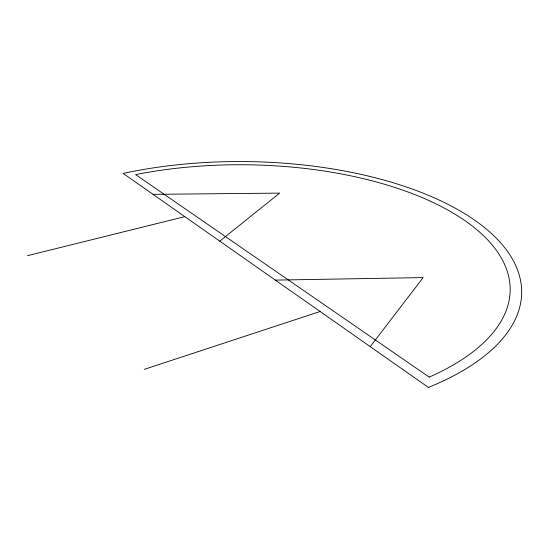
<?xml version="1.0" encoding="UTF-8"?>
<svg xmlns="http://www.w3.org/2000/svg" width="549" height="549" viewBox="0 0 549 549"><rect width="100%" height="100%" fill="white"/><g stroke="black" fill="none" stroke-linecap="round" stroke-linejoin="round"><path stroke-width="0.82" d="M370.218 346.625L423.142 277.595L275.344 280.107M219.785 241.148L279.654 193.118L153.027 194.346M144.236 369.367L320.115 311.496M27.45 255.69L184.828 216.642M429.208 377.115L135.596 174.609A266.361 122.859 0.5 0 1 464.529 220.369A266.361 122.859 0.5 0 1 429.208 377.115M428.412 387.429L123.161 173.409A278.096 128.562 0.5 0 1 475.043 220.43A278.096 128.562 0.5 0 1 428.412 387.429"/></g></svg>
